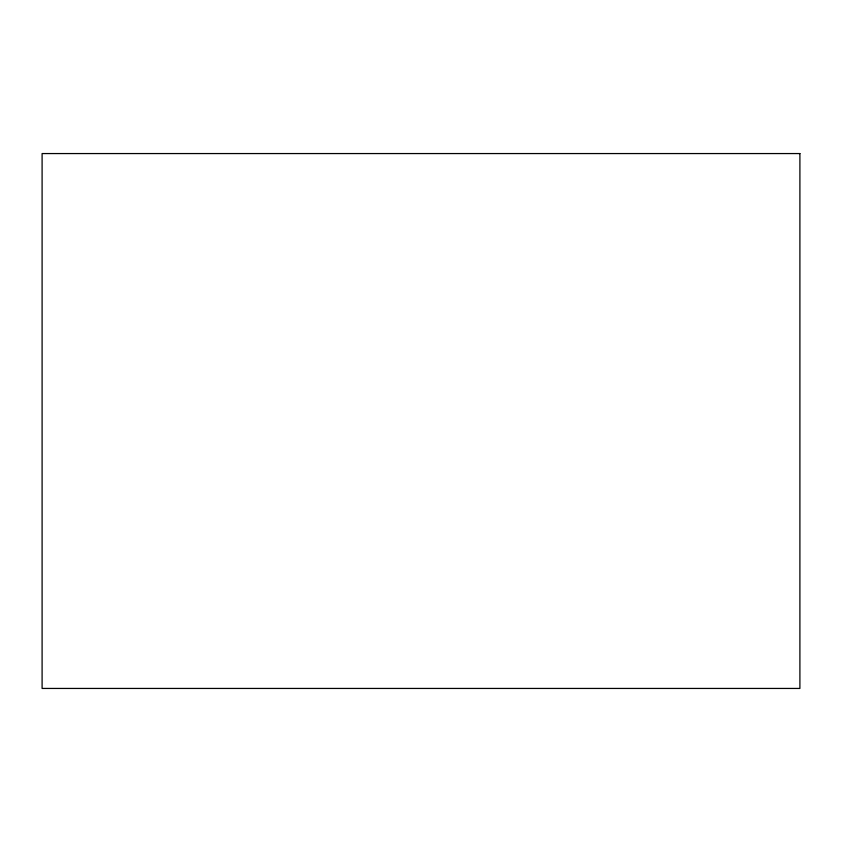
<?xml version="1.0" encoding="UTF-8"?>
<svg xmlns="http://www.w3.org/2000/svg" width="842" height="842" viewBox="0 0 842 842"><rect width="100%" height="100%" fill="white"/><g stroke="black" fill="none" stroke-linecap="round" stroke-linejoin="round"><path stroke-width="1.26" d="M799.9 153.56L42.1 153.56L42.1 688.44L799.9 688.44L799.9 153.56"/></g></svg>
